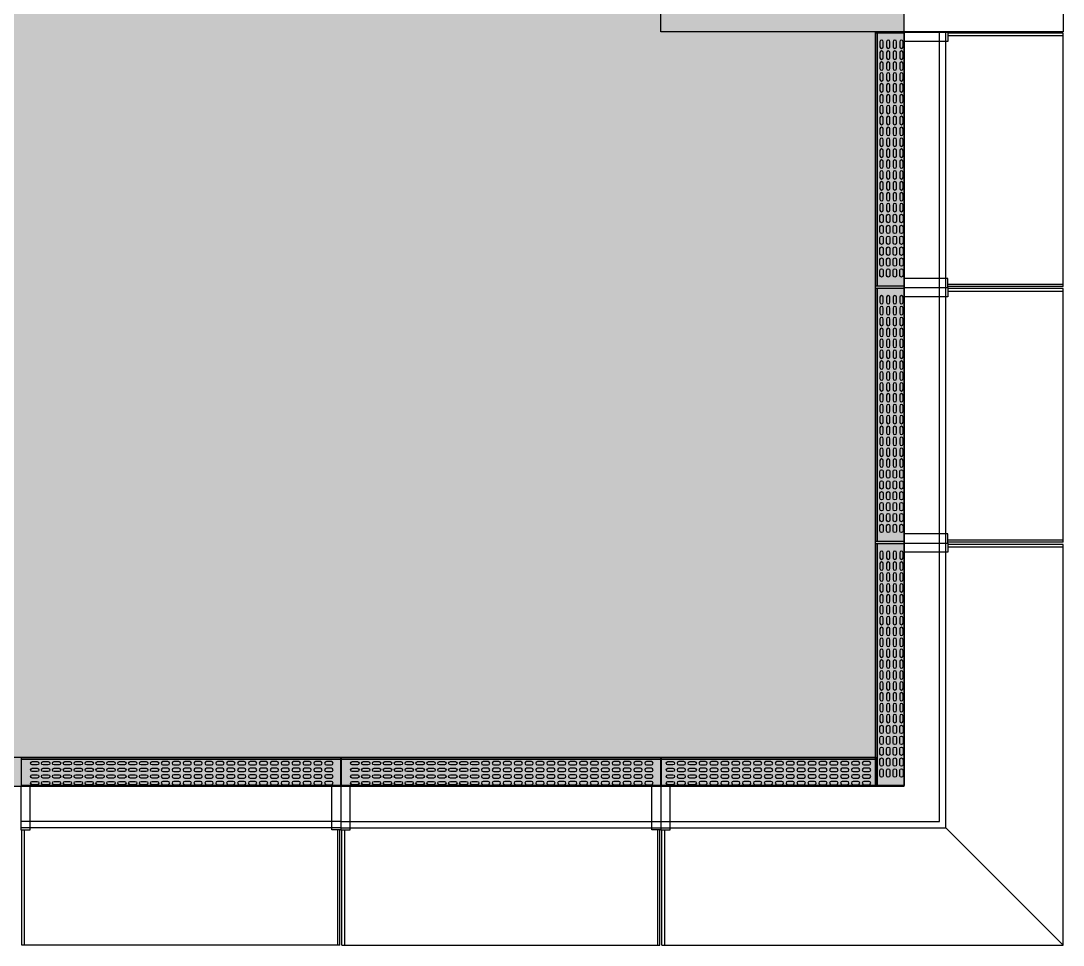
# Model space of a CAD drawing. Extents: x -284868 to 304789, y -137694 to 137894.
# Drawn here: x 155876 to 162096, y -119538 to -114021 of the extents above; entities that cross this region are included whole.
import ezdxf

# ---------------------------------------------------------------- set-up
doc = ezdxf.new("R2010")
doc.units = 0
doc.layers.get('0').update_dxf_attribs({"linetype": 'CONTINUOUS'})
for name, color, linetype in [('0-建筑外轮廓', 8, 'CONTINUOUS'), ('0-窗', 11, 'CONTINUOUS'), ('0-非设计区域', 251, 'CONTINUOUS'), ('F-地漏', 8, 'CONTINUOUS')]:
    doc.layers.add(name, color=color, linetype=linetype)

# ---------------------------------------------------------------- blocks, each defined once
blk = doc.blocks.new('A$C3B8026B3')
for p, q in [((38450.5, 3980), (38450.5, 5395)), ((38450.5, 2455), (38450.5, 3870)), ((35035, 949.5), (33235, 949.5)), ((35145, 949.5), (36945, 949.5)), ((38700, 700, 0), (39400, 0))]:
    blk.add_line(p, q)
for points in [[(38712, 5450), (38712, 5395), (38450.5, 5395), (38450.5, 5450)], [(38712, 3925), (38712, 3980), (38450.5, 3980), (38450.5, 3925)], [(38712, 3925), (38712, 3870), (38450.5, 3870), (38450.5, 3925)], [(38712, 2400), (38712, 2455), (38450.5, 2455), (38450.5, 2400)], [(38712, 2400), (38712, 2345), (38450.5, 2345), (38450.5, 2400)], [(33180, 688), (33235, 688), (33235, 949.5), (33180, 949.5)], [(35090, 688), (35035, 688), (35035, 949.5), (35090, 949.5)], [(35090, 688), (35145, 688), (35145, 949.5), (35090, 949.5)], [(37000, 688), (36945, 688), (36945, 949.5), (37000, 949.5)], [(37000, 688), (37055, 688), (37055, 949.5), (37000, 949.5)]]:
    blk.add_lwpolyline(points, close=True)
for points in [[(38662.5, 3925), (38662.5, 5450)], [(38700, 3925), (38700, 5450)], [(39400, 3931), (39400, 5444)], [(38662.5, 2400), (38662.5, 3925)], [(38700, 2400), (38700, 3925)], [(39400, 2406), (39400, 3919)], [(37000, 737.5), (38662.5, 737.5), (38662.5, 2400)], [(37000, 700), (38700, 700), (38700, 2400)], [(39400, 2392), (38712, 2392), (38712, 2377.5), (39400, 2377.5)], [(39400, 0), (39400, 2392)], [(37055, 949.5), (38450.5, 949.5), (38450.5, 2345)], [(35090, 737.5), (33180, 737.5)], [(35090, 700), (33180, 700)], [(35090, 737.5), (37000, 737.5)], [(35090, 700), (37000, 700)], [(37006, 0), (37006, 688), (37020.5, 688), (37020.5, 0)], [(35084, 0), (33186, 0)], [(35096, 0), (36994, 0)], [(37006, 0), (39400, 0)]]:
    blk.add_lwpolyline(points)
at = {"elevation": 0}
for points in [[(39400, 5444), (38712, 5444), (38712, 5429.5), (39400, 5429.5)], [(39400, 3931), (38712, 3931), (38712, 3945.5), (39400, 3945.5)], [(39400, 3919), (38712, 3919), (38712, 3904.5), (39400, 3904.5)], [(39400, 2406), (38712, 2406), (38712, 2420.5), (39400, 2420.5)], [(33186, 0), (33186, 688), (33200.5, 688), (33200.5, 0)], [(35084, 0), (35084, 688), (35069.5, 688), (35069.5, 0)], [(35096, 0), (35096, 688), (35110.5, 688), (35110.5, 0)], [(36994, 0), (36994, 688), (36979.5, 688), (36979.5, 0)]]:
    blk.add_lwpolyline(points, dxfattribs=at)
blk = doc.blocks.new('A$C06C71976')
for p, q in [((-1904, 160.1, 0), (0, 160.1)), ((-1904, 158, 0), (0, 158))]:
    blk.add_line(p, q)
blk.add_lwpolyline([(-1904, 170.5), (0, 170.5), (0, 0), (-1904, 0)], close=True)
for points in [[(-1839, 143.6), (-1809, 143.6, -1), (-1809, 123.6), (-1839, 123.6, -0.999999)], [(-1774, 143.6), (-1744, 143.6, -1), (-1744, 123.6), (-1774, 123.6, -0.999999)], [(-1709, 143.6), (-1679, 143.6, -1), (-1679, 123.6), (-1709, 123.6, -0.999999)], [(-1644, 143.6), (-1614, 143.6, -1), (-1614, 123.6), (-1644, 123.6, -0.999999)], [(-1579, 143.6), (-1549, 143.6, -1), (-1549, 123.6), (-1579, 123.6, -0.999999)], [(-1514, 143.6), (-1484, 143.6, -1), (-1484, 123.6), (-1514, 123.6, -0.999999)], [(-1449, 143.6), (-1419, 143.6, -1), (-1419, 123.6), (-1449, 123.6, -0.999999)], [(-1384, 143.6), (-1354, 143.6, -1), (-1354, 123.6), (-1384, 123.6, -0.999999)], [(-1319, 143.6), (-1289, 143.6, -1), (-1289, 123.6), (-1319, 123.6, -0.999999)], [(-1254, 143.6), (-1224, 143.6, -1), (-1224, 123.6), (-1254, 123.6, -0.999999)], [(-1189, 143.6), (-1159, 143.6, -1), (-1159, 123.6), (-1189, 123.6, -0.999999)], [(-1124, 143.6), (-1094, 143.6, -1), (-1094, 123.6), (-1124, 123.6, -0.999999)], [(-1029, 143.6), (-1059, 143.6, 1), (-1059, 123.6), (-1029, 123.6, 0.999999)], [(-964, 143.6), (-994, 143.6, 1), (-994, 123.6), (-964, 123.6, 0.999999)], [(-899, 143.6), (-929, 143.6, 1), (-929, 123.6), (-899, 123.6, 0.999999)], [(-834, 143.6), (-864, 143.6, 1), (-864, 123.6), (-834, 123.6, 0.999999)], [(-769, 143.6), (-799, 143.6, 1), (-799, 123.6), (-769, 123.6, 0.999999)], [(-704, 143.6), (-734, 143.6, 1), (-734, 123.6), (-704, 123.6, 0.999999)], [(-639, 143.6), (-669, 143.6, 1), (-669, 123.6), (-639, 123.6, 0.999999)], [(-574, 143.6), (-604, 143.6, 1), (-604, 123.6), (-574, 123.6, 0.999999)], [(-509, 143.6), (-539, 143.6, 1), (-539, 123.6), (-509, 123.6, 0.999999)], [(-444, 143.6), (-474, 143.6, 1), (-474, 123.6), (-444, 123.6, 0.999999)], [(-379, 143.6), (-409, 143.6, 1), (-409, 123.6), (-379, 123.6, 0.999999)], [(-314, 143.6), (-344, 143.6, 1), (-344, 123.6), (-314, 123.6, 0.999999)], [(-249, 143.6), (-279, 143.6, 1), (-279, 123.6), (-249, 123.6, 0.999999)], [(-184, 143.6), (-214, 143.6, 1), (-214, 123.6), (-184, 123.6, 0.999999)], [(-119, 143.6), (-149, 143.6, 1), (-149, 123.6), (-119, 123.6, 0.999999)], [(-54, 143.6), (-84, 143.6, 1), (-84, 123.6), (-54, 123.6, 0.999999)], [(-1839, 104.2), (-1809, 104.2, -1), (-1809, 84.2), (-1839, 84.2, -0.999999)], [(-1839, 64.9), (-1809, 64.9, -1), (-1809, 44.9), (-1839, 44.9, -0.999999)], [(-1774, 104.2), (-1744, 104.2, -1), (-1744, 84.2), (-1774, 84.2, -0.999999)], [(-1774, 64.9), (-1744, 64.9, -1), (-1744, 44.9), (-1774, 44.9, -0.999999)], [(-1709, 104.2), (-1679, 104.2, -1), (-1679, 84.2), (-1709, 84.2, -0.999999)], [(-1709, 64.9), (-1679, 64.9, -1), (-1679, 44.9), (-1709, 44.9, -0.999999)], [(-1644, 104.2), (-1614, 104.2, -1), (-1614, 84.2), (-1644, 84.2, -0.999999)], [(-1644, 64.9), (-1614, 64.9, -1), (-1614, 44.9), (-1644, 44.9, -0.999999)], [(-1579, 104.2), (-1549, 104.2, -1), (-1549, 84.2), (-1579, 84.2, -0.999999)], [(-1579, 64.9), (-1549, 64.9, -1), (-1549, 44.9), (-1579, 44.9, -0.999999)], [(-1514, 104.2), (-1484, 104.2, -1), (-1484, 84.2), (-1514, 84.2, -0.999999)], [(-1514, 64.9), (-1484, 64.9, -1), (-1484, 44.9), (-1514, 44.9, -0.999999)], [(-1449, 104.2), (-1419, 104.2, -1), (-1419, 84.2), (-1449, 84.2, -0.999999)], [(-1449, 64.9), (-1419, 64.9, -1), (-1419, 44.9), (-1449, 44.9, -0.999999)], [(-1384, 104.2), (-1354, 104.2, -1), (-1354, 84.2), (-1384, 84.2, -0.999999)], [(-1384, 64.9), (-1354, 64.9, -1), (-1354, 44.9), (-1384, 44.9, -0.999999)], [(-1319, 104.2), (-1289, 104.2, -1), (-1289, 84.2), (-1319, 84.2, -0.999999)], [(-1319, 64.9), (-1289, 64.9, -1), (-1289, 44.9), (-1319, 44.9, -0.999999)], [(-1254, 104.2), (-1224, 104.2, -1), (-1224, 84.2), (-1254, 84.2, -0.999999)], [(-1254, 64.9), (-1224, 64.9, -1), (-1224, 44.9), (-1254, 44.9, -0.999999)], [(-1189, 104.2), (-1159, 104.2, -1), (-1159, 84.2), (-1189, 84.2, -0.999999)], [(-1189, 64.9), (-1159, 64.9, -1), (-1159, 44.9), (-1189, 44.9, -0.999999)], [(-1124, 104.2), (-1094, 104.2, -1), (-1094, 84.2), (-1124, 84.2, -0.999999)], [(-1124, 64.9), (-1094, 64.9, -1), (-1094, 44.9), (-1124, 44.9, -0.999999)], [(-1029, 104.2), (-1059, 104.2, 1), (-1059, 84.2), (-1029, 84.2, 0.999999)], [(-1029, 64.9), (-1059, 64.9, 1), (-1059, 44.9), (-1029, 44.9, 0.999999)], [(-964, 104.2), (-994, 104.2, 1), (-994, 84.2), (-964, 84.2, 0.999999)], [(-964, 64.9), (-994, 64.9, 1), (-994, 44.9), (-964, 44.9, 0.999999)], [(-899, 104.2), (-929, 104.2, 1), (-929, 84.2), (-899, 84.2, 0.999999)], [(-899, 64.9), (-929, 64.9, 1), (-929, 44.9), (-899, 44.9, 0.999999)], [(-834, 104.2), (-864, 104.2, 1), (-864, 84.2), (-834, 84.2, 0.999999)], [(-834, 64.9), (-864, 64.9, 1), (-864, 44.9), (-834, 44.9, 0.999999)], [(-769, 104.2), (-799, 104.2, 1), (-799, 84.2), (-769, 84.2, 0.999999)], [(-769, 64.9), (-799, 64.9, 1), (-799, 44.9), (-769, 44.9, 0.999999)], [(-704, 104.2), (-734, 104.2, 1), (-734, 84.2), (-704, 84.2, 0.999999)], [(-704, 64.9), (-734, 64.9, 1), (-734, 44.9), (-704, 44.9, 0.999999)], [(-639, 104.2), (-669, 104.2, 1), (-669, 84.2), (-639, 84.2, 0.999999)], [(-639, 64.9), (-669, 64.9, 1), (-669, 44.9), (-639, 44.9, 0.999999)], [(-574, 104.2), (-604, 104.2, 1), (-604, 84.2), (-574, 84.2, 0.999999)], [(-574, 64.9), (-604, 64.9, 1), (-604, 44.9), (-574, 44.9, 0.999999)], [(-509, 104.2), (-539, 104.2, 1), (-539, 84.2), (-509, 84.2, 0.999999)], [(-509, 64.9), (-539, 64.9, 1), (-539, 44.9), (-509, 44.9, 0.999999)], [(-444, 104.2), (-474, 104.2, 1), (-474, 84.2), (-444, 84.2, 0.999999)], [(-444, 64.9), (-474, 64.9, 1), (-474, 44.9), (-444, 44.9, 0.999999)], [(-379, 104.2), (-409, 104.2, 1), (-409, 84.2), (-379, 84.2, 0.999999)], [(-379, 64.9), (-409, 64.9, 1), (-409, 44.9), (-379, 44.9, 0.999999)], [(-314, 104.2), (-344, 104.2, 1), (-344, 84.2), (-314, 84.2, 0.999999)], [(-314, 64.9), (-344, 64.9, 1), (-344, 44.9), (-314, 44.9, 0.999999)], [(-249, 104.2), (-279, 104.2, 1), (-279, 84.2), (-249, 84.2, 0.999999)], [(-249, 64.9), (-279, 64.9, 1), (-279, 44.9), (-249, 44.9, 0.999999)], [(-184, 104.2), (-214, 104.2, 1), (-214, 84.2), (-184, 84.2, 0.999999)], [(-184, 64.9), (-214, 64.9, 1), (-214, 44.9), (-184, 44.9, 0.999999)], [(-119, 104.2), (-149, 104.2, 1), (-149, 84.2), (-119, 84.2, 0.999999)], [(-119, 64.9), (-149, 64.9, 1), (-149, 44.9), (-119, 44.9, 0.999999)], [(-54, 104.2), (-84, 104.2, 1), (-84, 84.2), (-54, 84.2, 0.999999)], [(-54, 64.9), (-84, 64.9, 1), (-84, 44.9), (-54, 44.9, 0.999999)], [(-1839, 25.5), (-1809, 25.5, -1), (-1809, 5.5), (-1839, 5.5, -0.999999)], [(-1774, 25.5), (-1744, 25.5, -1), (-1744, 5.5), (-1774, 5.5, -0.999999)], [(-1709, 25.5), (-1679, 25.5, -1), (-1679, 5.5), (-1709, 5.5, -0.999999)], [(-1644, 25.5), (-1614, 25.5, -1), (-1614, 5.5), (-1644, 5.5, -0.999999)], [(-1579, 25.5), (-1549, 25.5, -1), (-1549, 5.5), (-1579, 5.5, -0.999999)], [(-1514, 25.5), (-1484, 25.5, -1), (-1484, 5.5), (-1514, 5.5, -0.999999)], [(-1449, 25.5), (-1419, 25.5, -1), (-1419, 5.5), (-1449, 5.5, -0.999999)], [(-1384, 25.5), (-1354, 25.5, -1), (-1354, 5.5), (-1384, 5.5, -0.999999)], [(-1319, 25.5), (-1289, 25.5, -1), (-1289, 5.5), (-1319, 5.5, -0.999999)], [(-1254, 25.5), (-1224, 25.5, -1), (-1224, 5.5), (-1254, 5.5, -0.999999)], [(-1189, 25.5), (-1159, 25.5, -1), (-1159, 5.5), (-1189, 5.5, -0.999999)], [(-1124, 25.5), (-1094, 25.5, -1), (-1094, 5.5), (-1124, 5.5, -0.999999)], [(-1029, 25.5), (-1059, 25.5, 1), (-1059, 5.5), (-1029, 5.5, 0.999999)], [(-964, 25.5), (-994, 25.5, 1), (-994, 5.5), (-964, 5.5, 0.999999)], [(-899, 25.5), (-929, 25.5, 1), (-929, 5.5), (-899, 5.5, 0.999999)], [(-834, 25.5), (-864, 25.5, 1), (-864, 5.5), (-834, 5.5, 0.999999)], [(-769, 25.5), (-799, 25.5, 1), (-799, 5.5), (-769, 5.5, 0.999999)], [(-704, 25.5), (-734, 25.5, 1), (-734, 5.5), (-704, 5.5, 0.999999)], [(-639, 25.5), (-669, 25.5, 1), (-669, 5.5), (-639, 5.5, 0.999999)], [(-574, 25.5), (-604, 25.5, 1), (-604, 5.5), (-574, 5.5, 0.999999)], [(-509, 25.5), (-539, 25.5, 1), (-539, 5.5), (-509, 5.5, 0.999999)], [(-444, 25.5), (-474, 25.5, 1), (-474, 5.5), (-444, 5.5, 0.999999)], [(-379, 25.5), (-409, 25.5, 1), (-409, 5.5), (-379, 5.5, 0.999999)], [(-314, 25.5), (-344, 25.5, 1), (-344, 5.5), (-314, 5.5, 0.999999)], [(-249, 25.5), (-279, 25.5, 1), (-279, 5.5), (-249, 5.5, 0.999999)], [(-184, 25.5), (-214, 25.5, 1), (-214, 5.5), (-184, 5.5, 0.999999)], [(-119, 25.5), (-149, 25.5, 1), (-149, 5.5), (-119, 5.5, 0.999999)], [(-54, 25.5), (-84, 25.5, 1), (-84, 5.5), (-54, 5.5, 0.999999)]]:
    blk.add_lwpolyline(points, format="xyb", close=True)
blk = doc.blocks.new('A$C678165FB')
for p, q in [((540.4, 2281, 0), (540.4, 3794)), ((542.5, 2281, 0), (542.5, 3794)), ((540.4, 756, 0), (540.4, 2269)), ((542.5, 756, 0), (542.5, 2269)), ((540.4, -700.5, 0), (540.4, 744)), ((542.5, -700.5, 0), (542.5, 744)), ((-747, -540.4, 0), (530, -540.4)), ((-747, -542.5, 0), (530, -542.5))]:
    blk.add_line(p, q)
blk.add_lwpolyline([(-10300, -530.5), (530.5, -530.5), (530.5, 3800)])
for points in [[(530, 2281), (530, 3794), (700.5, 3794), (700.5, 2281)], [(530, 756), (530, 2269), (700.5, 2269), (700.5, 756)], [(530, -700.5), (530, 744), (700.5, 744), (700.5, -700.5)], [(-747, -530), (530, -530), (530, -700.5), (-747, -700.5)]]:
    blk.add_lwpolyline(points, close=True)
for points in [[(556.9, 3740), (556.9, 3710, 1), (576.9, 3710), (576.9, 3740, 0.999999)], [(596.3, 3740), (596.3, 3710, 1), (616.3, 3710), (616.3, 3740, 0.999999)], [(635.6, 3740), (635.6, 3710, 1), (655.6, 3710), (655.6, 3740, 0.999999)], [(675, 3740), (675, 3710, 1), (695, 3710), (695, 3740, 0.999999)], [(556.9, 3675), (556.9, 3645, 1), (576.9, 3645), (576.9, 3675, 0.999999)], [(596.3, 3675), (596.3, 3645, 1), (616.3, 3645), (616.3, 3675, 0.999999)], [(635.6, 3675), (635.6, 3645, 1), (655.6, 3645), (655.6, 3675, 0.999999)], [(675, 3675), (675, 3645, 1), (695, 3645), (695, 3675, 0.999999)], [(556.9, 3610), (556.9, 3580, 1), (576.9, 3580), (576.9, 3610, 0.999999)], [(596.3, 3610), (596.3, 3580, 1), (616.3, 3580), (616.3, 3610, 0.999999)], [(635.6, 3610), (635.6, 3580, 1), (655.6, 3580), (655.6, 3610, 0.999999)], [(675, 3610), (675, 3580, 1), (695, 3580), (695, 3610, 0.999999)], [(556.9, 3545), (556.9, 3515, 1), (576.9, 3515), (576.9, 3545, 0.999999)], [(596.3, 3545), (596.3, 3515, 1), (616.3, 3515), (616.3, 3545, 0.999999)], [(635.6, 3545), (635.6, 3515, 1), (655.6, 3515), (655.6, 3545, 0.999999)], [(675, 3545), (675, 3515, 1), (695, 3515), (695, 3545, 0.999999)], [(556.9, 3480), (556.9, 3450, 1), (576.9, 3450), (576.9, 3480, 0.999999)], [(596.3, 3480), (596.3, 3450, 1), (616.3, 3450), (616.3, 3480, 0.999999)], [(635.6, 3480), (635.6, 3450, 1), (655.6, 3450), (655.6, 3480, 0.999999)], [(675, 3480), (675, 3450, 1), (695, 3450), (695, 3480, 0.999999)], [(556.9, 3415), (556.9, 3385, 1), (576.9, 3385), (576.9, 3415, 0.999999)], [(596.3, 3415), (596.3, 3385, 1), (616.3, 3385), (616.3, 3415, 0.999999)], [(635.6, 3415), (635.6, 3385, 1), (655.6, 3385), (655.6, 3415, 0.999999)], [(675, 3415), (675, 3385, 1), (695, 3385), (695, 3415, 0.999999)], [(556.9, 3350), (556.9, 3320, 1), (576.9, 3320), (576.9, 3350, 0.999999)], [(596.3, 3350), (596.3, 3320, 1), (616.3, 3320), (616.3, 3350, 0.999999)], [(635.6, 3350), (635.6, 3320, 1), (655.6, 3320), (655.6, 3350, 0.999999)], [(675, 3350), (675, 3320, 1), (695, 3320), (695, 3350, 0.999999)], [(556.9, 3285), (556.9, 3255, 1), (576.9, 3255), (576.9, 3285, 0.999999)], [(596.3, 3285), (596.3, 3255, 1), (616.3, 3255), (616.3, 3285, 0.999999)], [(635.6, 3285), (635.6, 3255, 1), (655.6, 3255), (655.6, 3285, 0.999999)], [(675, 3285), (675, 3255, 1), (695, 3255), (695, 3285, 0.999999)], [(556.9, 3220), (556.9, 3190, 1), (576.9, 3190), (576.9, 3220, 0.999999)], [(596.3, 3220), (596.3, 3190, 1), (616.3, 3190), (616.3, 3220, 0.999999)], [(635.6, 3220), (635.6, 3190, 1), (655.6, 3190), (655.6, 3220, 0.999999)], [(675, 3220), (675, 3190, 1), (695, 3190), (695, 3220, 0.999999)], [(556.9, 3155), (556.9, 3125, 1), (576.9, 3125), (576.9, 3155, 0.999999)], [(596.3, 3155), (596.3, 3125, 1), (616.3, 3125), (616.3, 3155, 0.999999)], [(635.6, 3155), (635.6, 3125, 1), (655.6, 3125), (655.6, 3155, 0.999999)], [(675, 3155), (675, 3125, 1), (695, 3125), (695, 3155, 0.999999)], [(556.9, 3090), (556.9, 3060, 1), (576.9, 3060), (576.9, 3090, 0.999999)], [(596.3, 3090), (596.3, 3060, 1), (616.3, 3060), (616.3, 3090, 0.999999)], [(635.6, 3090), (635.6, 3060, 1), (655.6, 3060), (655.6, 3090, 0.999999)], [(675, 3090), (675, 3060, 1), (695, 3060), (695, 3090, 0.999999)], [(556.9, 3025), (556.9, 2995, 1), (576.9, 2995), (576.9, 3025, 0.999999)], [(596.3, 3025), (596.3, 2995, 1), (616.3, 2995), (616.3, 3025, 0.999999)], [(635.6, 3025), (635.6, 2995, 1), (655.6, 2995), (655.6, 3025, 0.999999)], [(675, 3025), (675, 2995, 1), (695, 2995), (695, 3025, 0.999999)], [(556.9, 2960), (556.9, 2930, 1), (576.9, 2930), (576.9, 2960, 0.999999)], [(596.3, 2960), (596.3, 2930, 1), (616.3, 2930), (616.3, 2960, 0.999999)], [(635.6, 2960), (635.6, 2930, 1), (655.6, 2930), (655.6, 2960, 0.999999)], [(675, 2960), (675, 2930, 1), (695, 2930), (695, 2960, 0.999999)], [(556.9, 2895), (556.9, 2865, 1), (576.9, 2865), (576.9, 2895, 0.999999)], [(596.3, 2895), (596.3, 2865, 1), (616.3, 2865), (616.3, 2895, 0.999999)], [(635.6, 2895), (635.6, 2865, 1), (655.6, 2865), (655.6, 2895, 0.999999)], [(675, 2895), (675, 2865, 1), (695, 2865), (695, 2895, 0.999999)], [(556.9, 2830), (556.9, 2800, 1), (576.9, 2800), (576.9, 2830, 0.999999)], [(596.3, 2830), (596.3, 2800, 1), (616.3, 2800), (616.3, 2830, 0.999999)], [(635.6, 2830), (635.6, 2800, 1), (655.6, 2800), (655.6, 2830, 0.999999)], [(675, 2830), (675, 2800, 1), (695, 2800), (695, 2830, 0.999999)], [(556.9, 2765), (556.9, 2735, 1), (576.9, 2735), (576.9, 2765, 0.999999)], [(596.3, 2765), (596.3, 2735, 1), (616.3, 2735), (616.3, 2765, 0.999999)], [(635.6, 2765), (635.6, 2735, 1), (655.6, 2735), (655.6, 2765, 0.999999)], [(675, 2765), (675, 2735, 1), (695, 2735), (695, 2765, 0.999999)], [(556.9, 2670), (556.9, 2700, -1), (576.9, 2700), (576.9, 2670, -0.999999)], [(596.3, 2670), (596.3, 2700, -1), (616.3, 2700), (616.3, 2670, -0.999999)], [(635.6, 2670), (635.6, 2700, -1), (655.6, 2700), (655.6, 2670, -0.999999)], [(675, 2670), (675, 2700, -1), (695, 2700), (695, 2670, -0.999999)], [(556.9, 2605), (556.9, 2635, -1), (576.9, 2635), (576.9, 2605, -0.999999)], [(596.3, 2605), (596.3, 2635, -1), (616.3, 2635), (616.3, 2605, -0.999999)], [(635.6, 2605), (635.6, 2635, -1), (655.6, 2635), (655.6, 2605, -0.999999)], [(675, 2605), (675, 2635, -1), (695, 2635), (695, 2605, -0.999999)], [(556.9, 2540), (556.9, 2570, -1), (576.9, 2570), (576.9, 2540, -0.999999)], [(596.3, 2540), (596.3, 2570, -1), (616.3, 2570), (616.3, 2540, -0.999999)], [(635.6, 2540), (635.6, 2570, -1), (655.6, 2570), (655.6, 2540, -0.999999)], [(675, 2540), (675, 2570, -1), (695, 2570), (695, 2540, -0.999999)], [(556.9, 2475), (556.9, 2505, -1), (576.9, 2505), (576.9, 2475, -0.999999)], [(596.3, 2475), (596.3, 2505, -1), (616.3, 2505), (616.3, 2475, -0.999999)], [(635.6, 2475), (635.6, 2505, -1), (655.6, 2505), (655.6, 2475, -0.999999)], [(675, 2475), (675, 2505, -1), (695, 2505), (695, 2475, -0.999999)], [(556.9, 2410), (556.9, 2440, -1), (576.9, 2440), (576.9, 2410, -0.999999)], [(596.3, 2410), (596.3, 2440, -1), (616.3, 2440), (616.3, 2410, -0.999999)], [(635.6, 2410), (635.6, 2440, -1), (655.6, 2440), (655.6, 2410, -0.999999)], [(675, 2410), (675, 2440, -1), (695, 2440), (695, 2410, -0.999999)], [(556.9, 2345), (556.9, 2375, -1), (576.9, 2375), (576.9, 2345, -0.999999)], [(596.3, 2345), (596.3, 2375, -1), (616.3, 2375), (616.3, 2345, -0.999999)], [(635.6, 2345), (635.6, 2375, -1), (655.6, 2375), (655.6, 2345, -0.999999)], [(675, 2345), (675, 2375, -1), (695, 2375), (695, 2345, -0.999999)], [(556.9, 2215), (556.9, 2185, 1), (576.9, 2185), (576.9, 2215, 0.999999)], [(596.3, 2215), (596.3, 2185, 1), (616.3, 2185), (616.3, 2215, 0.999999)], [(635.6, 2215), (635.6, 2185, 1), (655.6, 2185), (655.6, 2215, 0.999999)], [(675, 2215), (675, 2185, 1), (695, 2185), (695, 2215, 0.999999)], [(556.9, 2150), (556.9, 2120, 1), (576.9, 2120), (576.9, 2150, 0.999999)], [(596.3, 2150), (596.3, 2120, 1), (616.3, 2120), (616.3, 2150, 0.999999)], [(635.6, 2150), (635.6, 2120, 1), (655.6, 2120), (655.6, 2150, 0.999999)], [(675, 2150), (675, 2120, 1), (695, 2120), (695, 2150, 0.999999)], [(556.9, 2085), (556.9, 2055, 1), (576.9, 2055), (576.9, 2085, 0.999999)], [(596.3, 2085), (596.3, 2055, 1), (616.3, 2055), (616.3, 2085, 0.999999)], [(635.6, 2085), (635.6, 2055, 1), (655.6, 2055), (655.6, 2085, 0.999999)], [(675, 2085), (675, 2055, 1), (695, 2055), (695, 2085, 0.999999)], [(556.9, 2020), (556.9, 1990, 1), (576.9, 1990), (576.9, 2020, 0.999999)], [(596.3, 2020), (596.3, 1990, 1), (616.3, 1990), (616.3, 2020, 0.999999)], [(635.6, 2020), (635.6, 1990, 1), (655.6, 1990), (655.6, 2020, 0.999999)], [(675, 2020), (675, 1990, 1), (695, 1990), (695, 2020, 0.999999)], [(556.9, 1955), (556.9, 1925, 1), (576.9, 1925), (576.9, 1955, 0.999999)], [(596.3, 1955), (596.3, 1925, 1), (616.3, 1925), (616.3, 1955, 0.999999)], [(635.6, 1955), (635.6, 1925, 1), (655.6, 1925), (655.6, 1955, 0.999999)], [(675, 1955), (675, 1925, 1), (695, 1925), (695, 1955, 0.999999)], [(556.9, 1890), (556.9, 1860, 1), (576.9, 1860), (576.9, 1890, 0.999999)], [(596.3, 1890), (596.3, 1860, 1), (616.3, 1860), (616.3, 1890, 0.999999)], [(635.6, 1890), (635.6, 1860, 1), (655.6, 1860), (655.6, 1890, 0.999999)], [(675, 1890), (675, 1860, 1), (695, 1860), (695, 1890, 0.999999)], [(556.9, 1825), (556.9, 1795, 1), (576.9, 1795), (576.9, 1825, 0.999999)], [(596.3, 1825), (596.3, 1795, 1), (616.3, 1795), (616.3, 1825, 0.999999)], [(635.6, 1825), (635.6, 1795, 1), (655.6, 1795), (655.6, 1825, 0.999999)], [(675, 1825), (675, 1795, 1), (695, 1795), (695, 1825, 0.999999)], [(556.9, 1760), (556.9, 1730, 1), (576.9, 1730), (576.9, 1760, 0.999999)], [(596.3, 1760), (596.3, 1730, 1), (616.3, 1730), (616.3, 1760, 0.999999)], [(635.6, 1760), (635.6, 1730, 1), (655.6, 1730), (655.6, 1760, 0.999999)], [(675, 1760), (675, 1730, 1), (695, 1730), (695, 1760, 0.999999)], [(556.9, 1695), (556.9, 1665, 1), (576.9, 1665), (576.9, 1695, 0.999999)], [(596.3, 1695), (596.3, 1665, 1), (616.3, 1665), (616.3, 1695, 0.999999)], [(635.6, 1695), (635.6, 1665, 1), (655.6, 1665), (655.6, 1695, 0.999999)], [(675, 1695), (675, 1665, 1), (695, 1665), (695, 1695, 0.999999)], [(556.9, 1630), (556.9, 1600, 1), (576.9, 1600), (576.9, 1630, 0.999999)], [(596.3, 1630), (596.3, 1600, 1), (616.3, 1600), (616.3, 1630, 0.999999)], [(635.6, 1630), (635.6, 1600, 1), (655.6, 1600), (655.6, 1630, 0.999999)], [(675, 1630), (675, 1600, 1), (695, 1600), (695, 1630, 0.999999)], [(556.9, 1565), (556.9, 1535, 1), (576.9, 1535), (576.9, 1565, 0.999999)], [(596.3, 1565), (596.3, 1535, 1), (616.3, 1535), (616.3, 1565, 0.999999)], [(635.6, 1565), (635.6, 1535, 1), (655.6, 1535), (655.6, 1565, 0.999999)], [(675, 1565), (675, 1535, 1), (695, 1535), (695, 1565, 0.999999)], [(556.9, 1500), (556.9, 1470, 1), (576.9, 1470), (576.9, 1500, 0.999999)], [(596.3, 1500), (596.3, 1470, 1), (616.3, 1470), (616.3, 1500, 0.999999)], [(635.6, 1500), (635.6, 1470, 1), (655.6, 1470), (655.6, 1500, 0.999999)], [(675, 1500), (675, 1470, 1), (695, 1470), (695, 1500, 0.999999)], [(556.9, 1435), (556.9, 1405, 1), (576.9, 1405), (576.9, 1435, 0.999999)], [(596.3, 1435), (596.3, 1405, 1), (616.3, 1405), (616.3, 1435, 0.999999)], [(635.6, 1435), (635.6, 1405, 1), (655.6, 1405), (655.6, 1435, 0.999999)], [(675, 1435), (675, 1405, 1), (695, 1405), (695, 1435, 0.999999)], [(556.9, 1370), (556.9, 1340, 1), (576.9, 1340), (576.9, 1370, 0.999999)], [(596.3, 1370), (596.3, 1340, 1), (616.3, 1340), (616.3, 1370, 0.999999)], [(635.6, 1370), (635.6, 1340, 1), (655.6, 1340), (655.6, 1370, 0.999999)], [(675, 1370), (675, 1340, 1), (695, 1340), (695, 1370, 0.999999)], [(556.9, 1305), (556.9, 1275, 1), (576.9, 1275), (576.9, 1305, 0.999999)], [(596.3, 1305), (596.3, 1275, 1), (616.3, 1275), (616.3, 1305, 0.999999)], [(635.6, 1305), (635.6, 1275, 1), (655.6, 1275), (655.6, 1305, 0.999999)], [(675, 1305), (675, 1275, 1), (695, 1275), (695, 1305, 0.999999)], [(556.9, 1240), (556.9, 1210, 1), (576.9, 1210), (576.9, 1240, 0.999999)], [(596.3, 1240), (596.3, 1210, 1), (616.3, 1210), (616.3, 1240, 0.999999)], [(635.6, 1240), (635.6, 1210, 1), (655.6, 1210), (655.6, 1240, 0.999999)], [(675, 1240), (675, 1210, 1), (695, 1210), (695, 1240, 0.999999)], [(556.9, 1145), (556.9, 1175, -1), (576.9, 1175), (576.9, 1145, -0.999999)], [(596.3, 1145), (596.3, 1175, -1), (616.3, 1175), (616.3, 1145, -0.999999)], [(635.6, 1145), (635.6, 1175, -1), (655.6, 1175), (655.6, 1145, -0.999999)], [(675, 1145), (675, 1175, -1), (695, 1175), (695, 1145, -0.999999)], [(556.9, 1080), (556.9, 1110, -1), (576.9, 1110), (576.9, 1080, -0.999999)], [(596.3, 1080), (596.3, 1110, -1), (616.3, 1110), (616.3, 1080, -0.999999)], [(635.6, 1080), (635.6, 1110, -1), (655.6, 1110), (655.6, 1080, -0.999999)], [(675, 1080), (675, 1110, -1), (695, 1110), (695, 1080, -0.999999)], [(556.9, 1015), (556.9, 1045, -1), (576.9, 1045), (576.9, 1015, -0.999999)], [(596.3, 1015), (596.3, 1045, -1), (616.3, 1045), (616.3, 1015, -0.999999)], [(635.6, 1015), (635.6, 1045, -1), (655.6, 1045), (655.6, 1015, -0.999999)], [(675, 1015), (675, 1045, -1), (695, 1045), (695, 1015, -0.999999)], [(556.9, 950), (556.9, 980, -1), (576.9, 980), (576.9, 950, -0.999999)], [(596.3, 950), (596.3, 980, -1), (616.3, 980), (616.3, 950, -0.999999)], [(635.6, 950), (635.6, 980, -1), (655.6, 980), (655.6, 950, -0.999999)], [(675, 950), (675, 980, -1), (695, 980), (695, 950, -0.999999)], [(556.9, 885), (556.9, 915, -1), (576.9, 915), (576.9, 885, -0.999999)], [(596.3, 885), (596.3, 915, -1), (616.3, 915), (616.3, 885, -0.999999)], [(635.6, 885), (635.6, 915, -1), (655.6, 915), (655.6, 885, -0.999999)], [(675, 885), (675, 915, -1), (695, 915), (695, 885, -0.999999)], [(556.9, 820), (556.9, 850, -1), (576.9, 850), (576.9, 820, -0.999999)], [(596.3, 820), (596.3, 850, -1), (616.3, 850), (616.3, 820, -0.999999)], [(635.6, 820), (635.6, 850, -1), (655.6, 850), (655.6, 820, -0.999999)], [(675, 820), (675, 850, -1), (695, 850), (695, 820, -0.999999)], [(556.9, 690), (556.9, 660, 1), (576.9, 660), (576.9, 690, 0.999999)], [(596.3, 690), (596.3, 660, 1), (616.3, 660), (616.3, 690, 0.999999)], [(635.6, 690), (635.6, 660, 1), (655.6, 660), (655.6, 690, 0.999999)], [(675, 690), (675, 660, 1), (695, 660), (695, 690, 0.999999)], [(556.9, 625), (556.9, 595, 1), (576.9, 595), (576.9, 625, 0.999999)], [(596.3, 625), (596.3, 595, 1), (616.3, 595), (616.3, 625, 0.999999)], [(635.6, 625), (635.6, 595, 1), (655.6, 595), (655.6, 625, 0.999999)], [(675, 625), (675, 595, 1), (695, 595), (695, 625, 0.999999)], [(556.9, 560), (556.9, 530, 1), (576.9, 530), (576.9, 560, 0.999999)], [(596.3, 560), (596.3, 530, 1), (616.3, 530), (616.3, 560, 0.999999)], [(635.6, 560), (635.6, 530, 1), (655.6, 530), (655.6, 560, 0.999999)], [(675, 560), (675, 530, 1), (695, 530), (695, 560, 0.999999)], [(556.9, 495), (556.9, 465, 1), (576.9, 465), (576.9, 495, 0.999999)], [(596.3, 495), (596.3, 465, 1), (616.3, 465), (616.3, 495, 0.999999)], [(635.6, 495), (635.6, 465, 1), (655.6, 465), (655.6, 495, 0.999999)], [(675, 495), (675, 465, 1), (695, 465), (695, 495, 0.999999)], [(556.9, 430), (556.9, 400, 1), (576.9, 400), (576.9, 430, 0.999999)], [(596.3, 430), (596.3, 400, 1), (616.3, 400), (616.3, 430, 0.999999)], [(635.6, 430), (635.6, 400, 1), (655.6, 400), (655.6, 430, 0.999999)], [(675, 430), (675, 400, 1), (695, 400), (695, 430, 0.999999)], [(556.9, 365), (556.9, 335, 1), (576.9, 335), (576.9, 365, 0.999999)], [(596.3, 365), (596.3, 335, 1), (616.3, 335), (616.3, 365, 0.999999)], [(635.6, 365), (635.6, 335, 1), (655.6, 335), (655.6, 365, 0.999999)], [(675, 365), (675, 335, 1), (695, 335), (695, 365, 0.999999)], [(556.9, 300), (556.9, 270, 1), (576.9, 270), (576.9, 300, 0.999999)], [(596.3, 300), (596.3, 270, 1), (616.3, 270), (616.3, 300, 0.999999)], [(635.6, 300), (635.6, 270, 1), (655.6, 270), (655.6, 300, 0.999999)], [(675, 300), (675, 270, 1), (695, 270), (695, 300, 0.999999)], [(556.9, 235), (556.9, 205, 1), (576.9, 205), (576.9, 235, 0.999999)], [(596.3, 235), (596.3, 205, 1), (616.3, 205), (616.3, 235, 0.999999)], [(635.6, 235), (635.6, 205, 1), (655.6, 205), (655.6, 235, 0.999999)], [(675, 235), (675, 205, 1), (695, 205), (695, 235, 0.999999)], [(556.9, 170), (556.9, 140, 1), (576.9, 140), (576.9, 170, 0.999999)], [(596.3, 170), (596.3, 140, 1), (616.3, 140), (616.3, 170, 0.999999)], [(635.6, 170), (635.6, 140, 1), (655.6, 140), (655.6, 170, 0.999999)], [(675, 170), (675, 140, 1), (695, 140), (695, 170, 0.999999)], [(556.9, 105), (556.9, 75, 1), (576.9, 75), (576.9, 105, 0.999999)], [(596.3, 105), (596.3, 75, 1), (616.3, 75), (616.3, 105, 0.999999)], [(635.6, 105), (635.6, 75, 1), (655.6, 75), (655.6, 105, 0.999999)], [(675, 105), (675, 75, 1), (695, 75), (695, 105, 0.999999)], [(556.9, 40), (556.9, 10, 1), (576.9, 10), (576.9, 40, 0.999999)], [(596.3, 40), (596.3, 10, 1), (616.3, 10), (616.3, 40, 0.999999)], [(635.6, 40), (635.6, 10, 1), (655.6, 10), (655.6, 40, 0.999999)], [(675, 40), (675, 10, 1), (695, 10), (695, 40, 0.999999)], [(556.9, -25), (556.9, -55, 1), (576.9, -55), (576.9, -25, 0.999999)], [(596.3, -25), (596.3, -55, 1), (616.3, -55), (616.3, -25, 0.999999)], [(635.6, -25), (635.6, -55, 1), (655.6, -55), (655.6, -25, 0.999999)], [(675, -25), (675, -55, 1), (695, -55), (695, -25, 0.999999)], [(556.9, -90), (556.9, -120, 1), (576.9, -120), (576.9, -90, 0.999999)], [(596.3, -90), (596.3, -120, 1), (616.3, -120), (616.3, -90, 0.999999)], [(635.6, -90), (635.6, -120, 1), (655.6, -120), (655.6, -90, 0.999999)], [(675, -90), (675, -120, 1), (695, -120), (695, -90, 0.999999)], [(556.9, -155), (556.9, -185, 1), (576.9, -185), (576.9, -155, 0.999999)], [(596.3, -155), (596.3, -185, 1), (616.3, -185), (616.3, -155, 0.999999)], [(635.6, -155), (635.6, -185, 1), (655.6, -185), (655.6, -155, 0.999999)], [(675, -155), (675, -185, 1), (695, -185), (695, -155, 0.999999)], [(556.9, -220), (556.9, -250, 1), (576.9, -250), (576.9, -220, 0.999999)], [(596.3, -220), (596.3, -250, 1), (616.3, -250), (616.3, -220, 0.999999)], [(635.6, -220), (635.6, -250, 1), (655.6, -250), (655.6, -220, 0.999999)], [(675, -220), (675, -250, 1), (695, -250), (695, -220, 0.999999)], [(556.9, -285), (556.9, -315, 1), (576.9, -315), (576.9, -285, 0.999999)], [(596.3, -285), (596.3, -315, 1), (616.3, -315), (616.3, -285, 0.999999)], [(635.6, -285), (635.6, -315, 1), (655.6, -315), (655.6, -285, 0.999999)], [(675, -285), (675, -315, 1), (695, -315), (695, -285, 0.999999)], [(556.9, -380), (556.9, -350, -1), (576.9, -350), (576.9, -380, -0.999999)], [(596.3, -380), (596.3, -350, -1), (616.3, -350), (616.3, -380, -0.999999)], [(635.6, -380), (635.6, -350, -1), (655.6, -350), (655.6, -380, -0.999999)], [(675, -380), (675, -350, -1), (695, -350), (695, -380, -0.999999)], [(556.9, -445), (556.9, -415, -1), (576.9, -415), (576.9, -445, -0.999999)], [(596.3, -445), (596.3, -415, -1), (616.3, -415), (616.3, -445, -0.999999)], [(635.6, -445), (635.6, -415, -1), (655.6, -415), (655.6, -445, -0.999999)], [(675, -445), (675, -415, -1), (695, -415), (695, -445, -0.999999)], [(556.9, -510), (556.9, -480, -1), (576.9, -480), (576.9, -510, -0.999999)], [(596.3, -510), (596.3, -480, -1), (616.3, -480), (616.3, -510, -0.999999)], [(635.6, -510), (635.6, -480, -1), (655.6, -480), (655.6, -510, -0.999999)], [(675, -510), (675, -480, -1), (695, -480), (695, -510, -0.999999)], [(-708.5, -556.9), (-678.5, -556.9, -1), (-678.5, -576.9), (-708.5, -576.9, -0.999999)], [(-613.5, -556.9), (-643.5, -556.9, 1), (-643.5, -576.9), (-613.5, -576.9, 0.999999)], [(-578.5, -556.9), (-548.5, -556.9, -1), (-548.5, -576.9), (-578.5, -576.9, -0.999999)], [(-483.5, -556.9), (-513.5, -556.9, 1), (-513.5, -576.9), (-483.5, -576.9, 0.999999)], [(-418.5, -556.9), (-448.5, -556.9, 1), (-448.5, -576.9), (-418.5, -576.9, 0.999999)], [(-353.5, -556.9), (-383.5, -556.9, 1), (-383.5, -576.9), (-353.5, -576.9, 0.999999)], [(-288.5, -556.9), (-318.5, -556.9, 1), (-318.5, -576.9), (-288.5, -576.9, 0.999999)], [(-223.5, -556.9), (-253.5, -556.9, 1), (-253.5, -576.9), (-223.5, -576.9, 0.999999)], [(-158.5, -556.9), (-188.5, -556.9, 1), (-188.5, -576.9), (-158.5, -576.9, 0.999999)], [(-93.5, -556.9), (-123.5, -556.9, 1), (-123.5, -576.9), (-93.5, -576.9, 0.999999)], [(-28.5, -556.9), (-58.5, -556.9, 1), (-58.5, -576.9), (-28.5, -576.9, 0.999999)], [(36.5, -556.9), (6.5, -556.9, 1), (6.5, -576.9), (36.5, -576.9, 0.999999)], [(101.5, -556.9), (71.5, -556.9, 1), (71.5, -576.9), (101.5, -576.9, 0.999999)], [(166.5, -556.9), (136.5, -556.9, 1), (136.5, -576.9), (166.5, -576.9, 0.999999)], [(231.5, -556.9), (201.5, -556.9, 1), (201.5, -576.9), (231.5, -576.9, 0.999999)], [(296.5, -556.9), (266.5, -556.9, 1), (266.5, -576.9), (296.5, -576.9, 0.999999)], [(361.5, -556.9), (331.5, -556.9, 1), (331.5, -576.9), (361.5, -576.9, 0.999999)], [(426.5, -556.9), (396.5, -556.9, 1), (396.5, -576.9), (426.5, -576.9, 0.999999)], [(491.5, -556.9), (461.5, -556.9, 1), (461.5, -576.9), (491.5, -576.9, 0.999999)], [(556.9, -575), (556.9, -545, -1), (576.9, -545), (576.9, -575, -0.999999)], [(596.3, -575), (596.3, -545, -1), (616.3, -545), (616.3, -575, -0.999999)], [(635.6, -575), (635.6, -545, -1), (655.6, -545), (655.6, -575, -0.999999)], [(675, -575), (675, -545, -1), (695, -545), (695, -575, -0.999999)], [(-708.5, -596.2), (-678.5, -596.2, -1), (-678.5, -616.2), (-708.5, -616.2, -0.999999)], [(-613.5, -596.2), (-643.5, -596.2, 1), (-643.5, -616.2), (-613.5, -616.2, 0.999999)], [(-578.5, -596.2), (-548.5, -596.2, -1), (-548.5, -616.2), (-578.5, -616.2, -0.999999)], [(-483.5, -596.2), (-513.5, -596.2, 1), (-513.5, -616.2), (-483.5, -616.2, 0.999999)], [(-418.5, -596.2), (-448.5, -596.2, 1), (-448.5, -616.2), (-418.5, -616.2, 0.999999)], [(-353.5, -596.2), (-383.5, -596.2, 1), (-383.5, -616.2), (-353.5, -616.2, 0.999999)], [(-288.5, -596.2), (-318.5, -596.2, 1), (-318.5, -616.2), (-288.5, -616.2, 0.999999)], [(-223.5, -596.2), (-253.5, -596.2, 1), (-253.5, -616.2), (-223.5, -616.2, 0.999999)], [(-158.5, -596.2), (-188.5, -596.2, 1), (-188.5, -616.2), (-158.5, -616.2, 0.999999)], [(-93.5, -596.2), (-123.5, -596.2, 1), (-123.5, -616.2), (-93.5, -616.2, 0.999999)], [(-28.5, -596.2), (-58.5, -596.2, 1), (-58.5, -616.2), (-28.5, -616.2, 0.999999)], [(36.5, -596.2), (6.5, -596.2, 1), (6.5, -616.2), (36.5, -616.2, 0.999999)], [(101.5, -596.2), (71.5, -596.2, 1), (71.5, -616.2), (101.5, -616.2, 0.999999)], [(166.5, -596.2), (136.5, -596.2, 1), (136.5, -616.2), (166.5, -616.2, 0.999999)], [(231.5, -596.2), (201.5, -596.2, 1), (201.5, -616.2), (231.5, -616.2, 0.999999)], [(296.5, -596.2), (266.5, -596.2, 1), (266.5, -616.2), (296.5, -616.2, 0.999999)], [(361.5, -596.2), (331.5, -596.2, 1), (331.5, -616.2), (361.5, -616.2, 0.999999)], [(426.5, -596.2), (396.5, -596.2, 1), (396.5, -616.2), (426.5, -616.2, 0.999999)], [(491.5, -596.2), (461.5, -596.2, 1), (461.5, -616.2), (491.5, -616.2, 0.999999)], [(556.9, -640), (556.9, -610, -1), (576.9, -610), (576.9, -640, -0.999999)], [(596.3, -640), (596.3, -610, -1), (616.3, -610), (616.3, -640, -0.999999)], [(635.6, -640), (635.6, -610, -1), (655.6, -610), (655.6, -640, -0.999999)], [(675, -640), (675, -610, -1), (695, -610), (695, -640, -0.999999)], [(-708.5, -635.6), (-678.5, -635.6, -1), (-678.5, -655.6), (-708.5, -655.6, -0.999999)], [(-708.5, -675), (-678.5, -675, -1), (-678.5, -695), (-708.5, -695, -0.999999)], [(-613.5, -635.6), (-643.5, -635.6, 1), (-643.5, -655.6), (-613.5, -655.6, 0.999999)], [(-613.5, -675), (-643.5, -675, 1), (-643.5, -695), (-613.5, -695, 0.999999)], [(-578.5, -635.6), (-548.5, -635.6, -1), (-548.5, -655.6), (-578.5, -655.6, -0.999999)], [(-578.5, -675), (-548.5, -675, -1), (-548.5, -695), (-578.5, -695, -0.999999)], [(-483.5, -635.6), (-513.5, -635.6, 1), (-513.5, -655.6), (-483.5, -655.6, 0.999999)], [(-483.5, -675), (-513.5, -675, 1), (-513.5, -695), (-483.5, -695, 0.999999)], [(-418.5, -635.6), (-448.5, -635.6, 1), (-448.5, -655.6), (-418.5, -655.6, 0.999999)], [(-418.5, -675), (-448.5, -675, 1), (-448.5, -695), (-418.5, -695, 0.999999)], [(-353.5, -635.6), (-383.5, -635.6, 1), (-383.5, -655.6), (-353.5, -655.6, 0.999999)], [(-353.5, -675), (-383.5, -675, 1), (-383.5, -695), (-353.5, -695, 0.999999)], [(-288.5, -635.6), (-318.5, -635.6, 1), (-318.5, -655.6), (-288.5, -655.6, 0.999999)], [(-288.5, -675), (-318.5, -675, 1), (-318.5, -695), (-288.5, -695, 0.999999)], [(-223.5, -635.6), (-253.5, -635.6, 1), (-253.5, -655.6), (-223.5, -655.6, 0.999999)], [(-223.5, -675), (-253.5, -675, 1), (-253.5, -695), (-223.5, -695, 0.999999)], [(-158.5, -635.6), (-188.5, -635.6, 1), (-188.5, -655.6), (-158.5, -655.6, 0.999999)], [(-158.5, -675), (-188.5, -675, 1), (-188.5, -695), (-158.5, -695, 0.999999)], [(-93.5, -635.6), (-123.5, -635.6, 1), (-123.5, -655.6), (-93.5, -655.6, 0.999999)], [(-93.5, -675), (-123.5, -675, 1), (-123.5, -695), (-93.5, -695, 0.999999)], [(-28.5, -635.6), (-58.5, -635.6, 1), (-58.5, -655.6), (-28.5, -655.6, 0.999999)], [(-28.5, -675), (-58.5, -675, 1), (-58.5, -695), (-28.5, -695, 0.999999)], [(36.5, -635.6), (6.5, -635.6, 1), (6.5, -655.6), (36.5, -655.6, 0.999999)], [(36.5, -675), (6.5, -675, 1), (6.5, -695), (36.5, -695, 0.999999)], [(101.5, -635.6), (71.5, -635.6, 1), (71.5, -655.6), (101.5, -655.6, 0.999999)], [(101.5, -675), (71.5, -675, 1), (71.5, -695), (101.5, -695, 0.999999)], [(166.5, -635.6), (136.5, -635.6, 1), (136.5, -655.6), (166.5, -655.6, 0.999999)], [(166.5, -675), (136.5, -675, 1), (136.5, -695), (166.5, -695, 0.999999)], [(231.5, -635.6), (201.5, -635.6, 1), (201.5, -655.6), (231.5, -655.6, 0.999999)], [(231.5, -675), (201.5, -675, 1), (201.5, -695), (231.5, -695, 0.999999)], [(296.5, -635.6), (266.5, -635.6, 1), (266.5, -655.6), (296.5, -655.6, 0.999999)], [(296.5, -675), (266.5, -675, 1), (266.5, -695), (296.5, -695, 0.999999)], [(361.5, -635.6), (331.5, -635.6, 1), (331.5, -655.6), (361.5, -655.6, 0.999999)], [(361.5, -675), (331.5, -675, 1), (331.5, -695), (361.5, -695, 0.999999)], [(426.5, -635.6), (396.5, -635.6, 1), (396.5, -655.6), (426.5, -655.6, 0.999999)], [(426.5, -675), (396.5, -675, 1), (396.5, -695), (426.5, -695, 0.999999)], [(491.5, -635.6), (461.5, -635.6, 1), (461.5, -655.6), (491.5, -655.6, 0.999999)], [(491.5, -675), (461.5, -675, 1), (461.5, -695), (491.5, -695, 0.999999)]]:
    blk.add_lwpolyline(points, format="xyb", close=True)
for p in [(-2663, -700.5), (-753, -700.5)]:
    blk.add_blockref('A$C06C71976', p)

msp = doc.modelspace()

# ---------------------------------------------------------------- hatches: boundary and pattern name
at = {"layer": '0-非设计区域', "ltscale": 3}
h = msp.add_hatch(dxfattribs=at)
h.set_pattern_fill('ANGLE', color=256, scale=100)
h.set_pattern_definition([(0, (-290154.35, 278012.8), (0, 698.5), [508, -190.5]), (90, (-290154.35, 278012.8), (-698.5, 4e-14), [508, -190.5])])
h.paths.add_polyline_path([(135496.5, -67385.8), (135496.5, -75488.5), (133196.5, -75488.5), (133196.5, -94382), (134996.5, -94382), (134996.5, -95588.5), (144596.5, -95588.5), (144596.5, -99388.5), (141046.5, -99388.5), (141046.5, -99688.5), (134996.5, -99688.5), (134996.5, -103688.5), (143996.5, -103688.5), (143996.5, -106368.5), (149296.5, -106368.5), (149296.5, -117135.8), (150146.5, -117135.8), (150146.5, -118589), (161147, -118589), (161146.9, -65088), (150146.5, -65088), (150146.5, -67385.8), (148646.5, -67385.8), (148646.5, -65088.5), (136146.5, -65088.5), (136146.5, -67385.8)])

# ---------------------------------------------------------------- linework, layer by layer
at = {"layer": '0-建筑外轮廓', "color": 42}
msp.add_lwpolyline([(159696.5, -112585.8), (162096.5, -112585.8), (162096.5, -112785.8), (161396.5, -112785.8), (161396.5, -113885.8), (162096.5, -113885.8), (162096.5, -114085.8), (159696.5, -114085.8)], close=True, dxfattribs=at)
at = {"layer": '0-非设计区域', "ltscale": 3}
msp.add_lwpolyline([(144596.5, -95588.5), (144596.5, -99388.5), (141046.5, -99388.5), (141046.5, -99688.5), (134996.5, -99688.5), (134996.5, -103688.5), (143996.5, -103688.5), (143996.5, -106368.5), (149296.5, -106368.5), (149296.5, -117135.8), (150146.5, -117135.8), (150146.5, -118589), (161147, -118589), (161146.9, -65088)], dxfattribs=at)

# ---------------------------------------------------------------- block references
at = {"layer": '0-窗'}
msp.add_blockref('A$C3B8026B3', (122696.5, -119538.5), dxfattribs=at)
at = {"layer": 'F-地漏'}
msp.add_blockref('A$C678165FB', (160446.5, -117885.8), dxfattribs=at)

doc.saveas('drawing.dxf')
